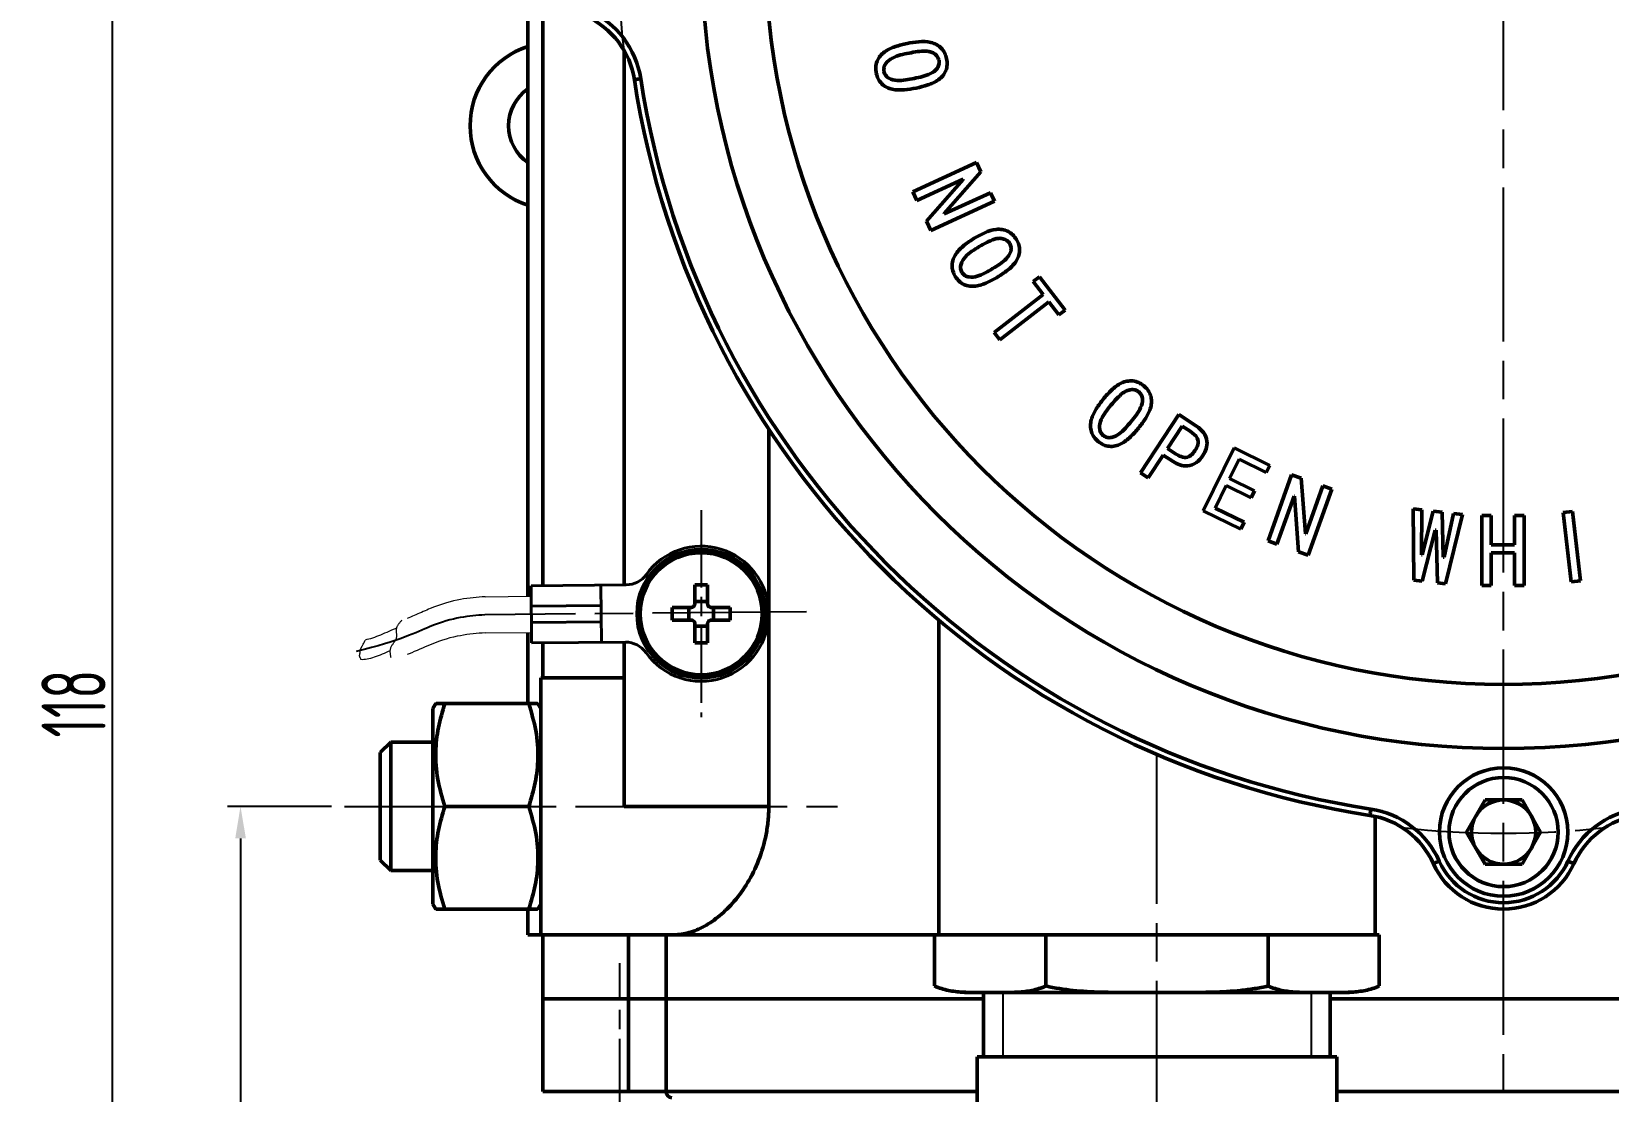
# Model space of a CAD drawing. Header units: millimetres. Extents: x 5395 to 6471, y 1829 to 2617.
# Drawn here: x 5983 to 6105.8, y 2283.1 to 2365.6 of the extents above; entities that cross this region are included whole.
import ezdxf

# ---------------------------------------------------------------- set-up
doc = ezdxf.new("R2010")
doc.units = ezdxf.units.MM
for name, pattern in [('AM_ISO08W050', [18, 12, -1.5, 3, -1.5]), ('AM_ISO08W050x2', [9, 6, -0.75, 1.5, -0.75]), ('DIVIDE2', [15.875, 6.35, -3.175, 0, -3.175, 0, -3.175])]:
    doc.linetypes.add(name, pattern=pattern)
for name, color, linetype, lineweight in [('AM_5', 3, 'Continuous', 25), ('AM_7', 4, 'AM_ISO08W050', 25), ('AM_BOR', 7, 'Continuous', 50), ('双点划线', 6, 'DIVIDE2', 13), ('粗实线', 7, 'Continuous', 40)]:
    doc.layers.add(name, color=color, linetype=linetype, lineweight=lineweight)
doc.styles.add('工程字', font='gbenor.shx', dxfattribs={"width": 0.707, "bigfont": 'hztxt.shx'})
doc.dimstyles.new('AM_GB$0', dxfattribs={"dimtxt": 3.5, "dimasz": 2.5, "dimexe": 1, "dimexo": 1, "dimgap": 0.5, "dimtad": 1, "dimdsep": 46, "dimtxsty": '工程字', "dimcen": 0, "dimclrd": 256, "dimclre": 256, "dimclrt": 2, "dimadec": 0, "dimazin": 2, "dimtp": 0.1, "dimtm": 0.1, "dimtfac": 0.71, "dimtmove": 0, "dimatfit": 3, "dimfxl": 0, "dimlwd": -1, "dimlwe": -1, "dimarcsym": 0})

# ---------------------------------------------------------------- blocks, each defined once
blk = doc.blocks.new('*D5')
at = {"layer": 'AM_5', "transparency": 16777216}
for p, q in [((6102.91, 2553.3), (6245.88, 2553.3)), ((6244.88, 2256.8), (6244.88, 2550.8)), ((6170.12, 2254.3), (6245.88, 2254.3))]:
    blk.add_line(p, q, dxfattribs=at)
for points in [[(6244.46, 2550.8), (6245.3, 2550.8), (6244.88, 2553.3)], [(6244.46, 2256.8), (6245.3, 2256.8), (6244.88, 2254.3)]]:
    blk.add_solid(points, dxfattribs=at)
at = {"layer": 'Defpoints', "color": 0}
for p in [(6101.91, 2553.3), (6244.88, 2553.3), (6169.12, 2254.3)]:
    blk.add_point(p, dxfattribs=at)
at = {"layer": 'AM_5', "color": 2, "transparency": 16777216, "insert": (6241.88, 2403.8), "char_height": 5, "attachment_point": 5, "rotation": 90, "style": '工程字'}
blk.add_mtext('299', dxfattribs=at)
blk = doc.blocks.new('*D7')
at = {"layer": 'AM_5', "transparency": 16777216}
for p, q in [((6018.83, 2372.3), (5988.23, 2372.3)), ((5989.23, 2369.8), (5989.23, 2256.8)), ((6025.12, 2254.3), (5988.23, 2254.3))]:
    blk.add_line(p, q, dxfattribs=at)
for points in [[(5988.82, 2369.8), (5989.65, 2369.8), (5989.23, 2372.3)], [(5988.82, 2256.8), (5989.65, 2256.8), (5989.23, 2254.3)]]:
    blk.add_solid(points, dxfattribs=at)
at = {"layer": 'Defpoints', "color": 0}
for p in [(6019.83, 2372.3), (5989.23, 2254.3), (6026.12, 2254.3)]:
    blk.add_point(p, dxfattribs=at)
at = {"layer": 'AM_5', "color": 2, "transparency": 16777216, "insert": (5986.23, 2313.3), "char_height": 5, "attachment_point": 5, "rotation": 90, "style": '工程字'}
blk.add_mtext('118', dxfattribs=at)
blk = doc.blocks.new('*D8')
at = {"layer": 'AM_5', "transparency": 16777216}
for p, q in [((6006.32, 2305.3), (5998.23, 2305.3)), ((5999.23, 2302.8), (5999.23, 2256.8)), ((6025.12, 2254.3), (5998.23, 2254.3))]:
    blk.add_line(p, q, dxfattribs=at)
for points in [[(5998.82, 2302.8), (5999.65, 2302.8), (5999.23, 2305.3)], [(5998.82, 2256.8), (5999.65, 2256.8), (5999.23, 2254.3)]]:
    blk.add_solid(points, dxfattribs=at)
at = {"layer": 'Defpoints', "color": 0}
for p in [(6007.32, 2305.3), (5999.23, 2254.3), (6026.12, 2254.3)]:
    blk.add_point(p, dxfattribs=at)
at = {"layer": 'AM_5', "color": 2, "transparency": 16777216, "insert": (5996.23, 2279.8), "char_height": 5, "attachment_point": 5, "rotation": 90, "style": '工程字'}
blk.add_mtext('51', dxfattribs=at)

msp = doc.modelspace()

# ---------------------------------------------------------------- linework, layer by layer
at = {"layer": 'AM_5'}
for p, q in [((6058.61625, 2290.79782), (6058.61625, 2285.79782)), ((6082.61625, 2290.79782), (6082.61625, 2285.79782))]:
    msp.add_line(p, q, dxfattribs=at)
at = {"layer": 'AM_7'}
for p, q in [((6097.61625, 2251.50382), (6097.61625, 2555.94539)), ((6043.32318, 2320.4502), (6018.27095, 2320.21765)), ((6070.61625, 2243.70973), (6070.61625, 2309.24492)), ((6007.32225, 2305.29782), (6045.72923, 2305.29782))]:
    msp.add_line(p, q, dxfattribs=at)
at = {"layer": 'AM_7', "linetype": 'AM_ISO08W050x2'}
for p, q in [((6035.11625, 2328.35232), (6035.11625, 2312.24333)), ((6028.78722, 2272.20382), (6028.78722, 2293.09182))]:
    msp.add_line(p, q, dxfattribs=at)
at = {"layer": 'AM_7'}
for start, end in [(173.1459796, 186.648695), (263.4148762, 276.5851238)]:
    msp.add_arc((6097.61625, 2372.19983), 69.00007, start, end, dxfattribs=at)
msp.add_open_spline([(6018.27095, 2320.21765), (6017.03216, 2320.12415), (6015.05861, 2319.97521), (6011.67471, 2318.19562), (6008.23018, 2317.35848)], degree=3, knots=[0, 0, 0, 0, 6.72404848, 10.712235098, 10.712235098, 10.712235098, 10.712235098], dxfattribs=at)
at = {"layer": 'AM_BOR'}
for p, q in [((6021.61625, 2384.86925), (6021.61625, 2321.65501)), ((6022.78722, 2370.87569), (6022.78722, 2322.49056)), ((6029.11625, 2364.14932), (6029.11625, 2322.54931)), ((6051.613, 2353.15582), (6056.56416, 2355.43224)), ((6056.89746, 2354.70771), (6054.03834, 2351.46446)), ((6056.56416, 2355.43224), (6056.89746, 2354.70771)), ((6055.50986, 2354.14038), (6051.91912, 2352.4892)), ((6052.66492, 2350.86758), (6055.52286, 2354.11201)), ((6055.52286, 2354.11201), (6055.50986, 2354.14038)), ((6051.91912, 2352.4892), (6051.613, 2353.15582)), ((6057.94939, 2352.42065), (6052.99823, 2350.14423)), ((6054.05252, 2351.43491), (6057.64327, 2353.08609)), ((6057.64327, 2353.08609), (6057.94939, 2352.42065)), ((6054.03834, 2351.46446), (6054.05252, 2351.43491)), ((6052.99823, 2350.14423), (6052.66492, 2350.86758)), ((6060.97616, 2346.16145), (6061.45366, 2346.53139)), ((6061.75269, 2345.15679), (6060.97616, 2346.16145)), ((6061.45366, 2346.53139), (6063.45351, 2343.94412)), ((6057.93502, 2342.20667), (6061.75269, 2345.15679)), ((6062.19947, 2344.57882), (6058.38179, 2341.62869)), ((6062.97601, 2343.57417), (6062.19947, 2344.57882)), ((6063.45351, 2343.94412), (6062.97601, 2343.57417)), ((6058.38179, 2341.62869), (6057.93502, 2342.20667)), ((6069.33292, 2331.27368), (6072.30787, 2335.82061)), ((6072.30787, 2335.82061), (6073.69074, 2334.91643)), ((6040.3799, 2334.66473), (6040.3799, 2305.29782)), ((6072.58917, 2334.91643), (6071.44032, 2333.16124)), ((6073.20142, 2334.51575), (6072.58917, 2334.91643)), ((6071.10938, 2332.65537), (6069.94398, 2330.87418)), ((6071.88119, 2332.15068), (6071.10938, 2332.65537)), ((6071.44032, 2333.16124), (6072.05257, 2332.76056)), ((6074.22076, 2328.30756), (6076.62247, 2333.20908)), ((6076.62247, 2333.20908), (6079.4024, 2331.84748)), ((6077.0137, 2332.34272), (6076.26907, 2330.82392)), ((6079.13528, 2331.30261), (6077.0137, 2332.34272)), ((6079.4024, 2331.84748), (6079.13528, 2331.30261)), ((6069.94398, 2330.87418), (6069.33292, 2331.27368)), ((6076.00313, 2330.27904), (6075.14623, 2328.53095)), ((6077.95216, 2329.32403), (6076.00313, 2330.27904)), ((6076.26907, 2330.82392), (6078.21809, 2329.86891)), ((6079.26651, 2325.97234), (6081.10088, 2331.12561)), ((6081.10088, 2331.12561), (6081.85496, 2330.85731)), ((6081.85496, 2330.85731), (6082.18118, 2326.53022)), ((6082.21191, 2326.51958), (6083.54278, 2330.25688)), ((6083.54278, 2330.25688), (6084.2354, 2330.00986)), ((6078.21809, 2329.86891), (6077.95216, 2329.32403)), ((6081.29118, 2329.46262), (6079.96031, 2325.72531)), ((6081.32072, 2329.45198), (6081.29118, 2329.46262)), ((6081.64812, 2325.12489), (6081.32072, 2329.45198)), ((6084.2354, 2330.00986), (6082.40102, 2324.85658)), ((6077.14371, 2326.87623), (6074.22076, 2328.30756)), ((6075.14623, 2328.53095), (6077.41083, 2327.4211)), ((6090.56064, 2328.45861), (6091.25563, 2328.37942)), ((6090.63274, 2322.90938), (6090.56064, 2328.45861)), ((6091.25563, 2328.37942), (6091.21189, 2324.89268)), ((6091.27454, 2324.88559), (6092.1409, 2328.27895)), ((6092.1409, 2328.27895), (6092.83707, 2328.19858)), ((6092.83707, 2328.19858), (6092.91862, 2324.69884)), ((6092.98244, 2324.69175), (6093.72234, 2328.09811)), ((6094.41732, 2328.01892), (6093.09946, 2322.62808)), ((6093.72234, 2328.09811), (6094.41732, 2328.01892)), ((6095.92577, 2322.49908), (6095.92577, 2327.95611)), ((6095.92577, 2327.95611), (6096.65976, 2327.95611)), ((6096.65976, 2327.95611), (6096.65976, 2325.65841)), ((6098.47877, 2325.65841), (6098.47877, 2327.95611)), ((6098.47877, 2327.95611), (6099.21276, 2327.95611)), ((6099.21276, 2327.95611), (6099.21276, 2322.49908)), ((6102.25948, 2328.18008), (6102.98755, 2328.264)), ((6102.87527, 2322.77388), (6102.25948, 2328.18008)), ((6102.98755, 2328.264), (6103.60335, 2322.85779)), ((6077.41083, 2327.4211), (6077.14371, 2326.87623)), ((6082.18118, 2326.53022), (6082.21191, 2326.51958)), ((6092.29574, 2326.81925), (6091.26508, 2322.83728)), ((6092.35838, 2326.81216), (6092.29574, 2326.81925)), ((6092.46712, 2322.70018), (6092.35838, 2326.81216)), ((6079.96031, 2325.72531), (6079.26651, 2325.97234)), ((6096.65976, 2325.65841), (6098.47877, 2325.65841)), ((6082.40102, 2324.85658), (6081.64812, 2325.12489)), ((6091.21189, 2324.89268), (6091.27454, 2324.88559)), ((6092.91862, 2324.69884), (6092.98244, 2324.69175)), ((6096.65976, 2325.05208), (6096.65976, 2322.49908)), ((6098.47877, 2325.05208), (6096.65976, 2325.05208)), ((6098.47877, 2322.49908), (6098.47877, 2325.05208)), ((6091.26508, 2322.83728), (6090.63274, 2322.90938)), ((6103.60335, 2322.85779), (6102.87527, 2322.77388)), ((6034.62625, 2321.08782), (6034.62625, 2322.55169)), ((6035.60625, 2322.55169), (6035.60625, 2321.08782)), ((6093.09946, 2322.62808), (6092.46712, 2322.70018)), ((6096.65976, 2322.49908), (6095.92577, 2322.49908)), ((6099.21276, 2322.49908), (6098.47877, 2322.49908)), ((6032.86238, 2320.78782), (6034.32625, 2320.78782)), ((6034.16158, 2319.80782), (6034.16158, 2320.78782)), ((6034.62625, 2321.25249), (6035.60625, 2321.25249)), ((6035.90625, 2320.78782), (6037.37012, 2320.78782)), ((6036.07091, 2320.78782), (6036.07091, 2319.80782)), ((6034.32625, 2319.80782), (6032.86238, 2319.80782)), ((6034.62625, 2318.04396), (6034.62625, 2319.50782)), ((6035.60625, 2319.34316), (6034.62625, 2319.34316)), ((6035.60625, 2319.50782), (6035.60625, 2318.04396)), ((6037.37012, 2319.80782), (6035.90625, 2319.80782)), ((6053.61625, 2319.79782), (6053.61625, 2295.29782)), ((6021.61625, 2318.84239), (6021.61625, 2313.29782)), ((6022.78722, 2318.02858), (6022.78722, 2315.29782)), ((6029.11625, 2318.08733), (6029.11625, 2305.29782)), ((6029.11625, 2315.29782), (6022.61624, 2315.29782)), ((6022.61624, 2315.29782), (6022.61624, 2295.29782)), ((6014.43275, 2313.29782), (6014.21624, 2312.92282)), ((6021.68521, 2313.29782), (6015.14728, 2313.29782)), ((6022.61624, 2312.92282), (6022.39974, 2313.29782)), ((6014.21624, 2312.92282), (6014.21624, 2297.67282)), ((6010.92825, 2310.29782), (6010.11625, 2309.48582)), ((6010.11625, 2305.29782), (6010.11625, 2309.48582)), ((6014.21624, 2310.29782), (6010.92825, 2310.29782)), ((6010.92825, 2305.29782), (6010.92825, 2310.29782)), ((6094.7295, 2303.29782), (6096.17287, 2305.79782)), ((6096.17287, 2305.79782), (6099.05962, 2305.79782)), ((6099.05962, 2305.79782), (6100.503, 2303.29782)), ((6010.11625, 2301.10982), (6010.11625, 2305.29782)), ((6010.92825, 2300.29782), (6010.92825, 2305.29782)), ((6021.68521, 2305.29782), (6015.14728, 2305.29782)), ((6029.11625, 2305.29782), (6040.3799, 2305.29782)), ((6087.61625, 2295.29782), (6087.61625, 2304.51676)), ((6096.17287, 2300.79782), (6094.7295, 2303.29782)), ((6100.503, 2303.29782), (6099.05962, 2300.79782)), ((6010.11625, 2301.10982), (6010.92825, 2300.29782)), ((6099.05962, 2300.79782), (6096.17287, 2300.79782)), ((6010.92825, 2300.29782), (6014.21624, 2300.29782)), ((6014.21624, 2297.67282), (6014.43275, 2297.29782)), ((6021.68521, 2297.29782), (6015.14728, 2297.29782)), ((6021.61625, 2297.29782), (6021.61625, 2295.29782)), ((6022.39974, 2297.29782), (6022.61624, 2297.67282)), ((6022.61624, 2295.29782), (6021.61625, 2295.29782)), ((6022.61624, 2295.29782), (6029.11625, 2295.29782)), ((6022.78722, 2295.29782), (6022.78722, 2290.29782)), ((6032.99427, 2295.29782), (6029.11625, 2295.29782)), ((6029.44159, 2295.29782), (6029.44159, 2290.29782)), ((6032.39512, 2295.29782), (6032.39512, 2290.29782)), ((6053.61625, 2295.29782), (6032.99427, 2295.29782)), ((6053.29574, 2291.31046), (6053.29574, 2295.29782)), ((6061.95599, 2295.29782), (6053.29574, 2295.29782)), ((6053.61625, 2295.29782), (6087.61625, 2295.29782)), ((6061.95599, 2291.31046), (6061.95599, 2295.29782)), ((6079.2765, 2295.29782), (6061.95599, 2295.29782)), ((6087.93676, 2295.29782), (6079.2765, 2295.29782)), ((6079.2765, 2291.31046), (6079.2765, 2295.29782)), ((6087.93676, 2291.31046), (6087.93676, 2295.29782)), ((6022.78722, 2290.29782), (6022.78722, 2283.09782)), ((6029.44159, 2290.29782), (6022.78722, 2290.29782)), ((6029.44159, 2283.09782), (6029.44159, 2290.29782)), ((6029.44159, 2290.29782), (6032.39512, 2290.29782)), ((6032.39512, 2290.29782), (6032.39512, 2283.09782)), ((6032.39512, 2290.29782), (6057.11625, 2290.29782)), ((6055.61625, 2290.79782), (6057.62587, 2290.79782)), ((6057.11625, 2290.79782), (6057.11625, 2285.79782)), ((6057.62587, 2290.79782), (6070.61625, 2290.79782)), ((6070.61625, 2290.79782), (6083.60663, 2290.79782)), ((6083.60663, 2290.79782), (6085.61625, 2290.79782)), ((6084.11625, 2285.79782), (6084.11625, 2290.79782)), ((6084.11625, 2290.29782), (6111.11625, 2290.29782)), ((6056.61625, 2285.79782), (6056.61625, 2281.79782)), ((6084.61625, 2285.79782), (6056.61625, 2285.79782)), ((6084.61625, 2281.79782), (6084.61625, 2285.79782)), ((6022.78722, 2283.09782), (6029.44159, 2283.09782)), ((6029.44159, 2283.09782), (6032.39512, 2283.09782)), ((6032.39512, 2283.09782), (6056.61625, 2283.09782)), ((6084.61625, 2283.09782), (6110.61625, 2283.09782))]:
    msp.add_line(p, q, dxfattribs=at)
at = {"layer": 'AM_BOR', "flags": 128}
for points in [[(6030.4063, 2361.96233), (6030.30989, 2361.94751), (6030.21718, 2361.93325), (6030.13173, 2361.92011), (6030.05685, 2361.90859), (6029.99539, 2361.89914), (6029.94972, 2361.89212), (6029.9216, 2361.88779), (6029.91211, 2361.88633)], [(6087.28076, 2305.08787), (6087.26593, 2304.99146), (6087.25167, 2304.89875), (6087.23853, 2304.81331), (6087.22702, 2304.73843), (6087.21757, 2304.67697), (6087.21054, 2304.6313), (6087.20622, 2304.60318), (6087.20476, 2304.59368)], [(6092.60049, 2301.04123), (6092.51154, 2301.00121), (6092.426, 2300.96272), (6092.34717, 2300.92726), (6092.27807, 2300.89617), (6092.22136, 2300.87066), (6092.17923, 2300.8517), (6092.15328, 2300.84003), (6092.14452, 2300.83608)], [(6102.632, 2301.04123), (6102.72096, 2301.00121), (6102.8065, 2300.96272), (6102.88533, 2300.92726), (6102.95443, 2300.89617), (6103.01113, 2300.87066), (6103.05327, 2300.8517), (6103.07922, 2300.84003), (6103.08798, 2300.83608)]]:
    msp.add_lwpolyline(points, dxfattribs=at)
at = {"layer": 'AM_BOR'}
for centre, radius in [((6097.61625, 2372.29782), 62.5), ((6097.61625, 2372.29782), 57.5), ((6035.11625, 2320.29782), 5), ((6035.11625, 2320.29782), 4.75), ((6097.61625, 2303.29782), 5), ((6097.61625, 2303.29782), 4.25)]:
    msp.add_circle(centre, radius, dxfattribs=at)
for centre, radius, start, end in [((6023.48762, 2360.89838), 7, 8.7424142, 65.7769557), ((6023.48762, 2360.89838), 6.5, 8.7424142, 65.7769557), ((6023.61625, 2358.29782), 6.5, 107.9202131, 252.0797869), ((6023.61625, 2358.29782), 3.5, 124.8499046, 235.1500954), ((6097.61625, 2372.29782), 68.5, 188.7424142, 261.2575858), ((6097.61625, 2372.29782), 68, 188.7424142, 261.2575858), ((6035.11625, 2307.02371), 15.53571, 88.1925756, 91.8074244), ((6048.39031, 2320.29782), 15.53566, 178.1925737, 181.8074263), ((6021.83553, 2320.29782), 15.54232, 358.1933478, 1.8066522), ((6035.11625, 2333.57526), 15.53903, 268.1929626, 271.8070374), ((6097.61625, 2303.29782), 2.5, 90, 150), ((6097.61625, 2303.29782), 2.5, 30, 90), ((6086.21681, 2298.1692), 6.5, 24.2230443, 81.2575858), ((6086.21681, 2298.1692), 7, 24.2230443, 81.2575858), ((6097.61625, 2303.29782), 2.5, 150, 210), ((6097.61625, 2303.29782), 2.5, 330, 30), ((6109.01569, 2298.1692), 7, 98.7424142, 155.7769557), ((6109.01569, 2298.1692), 6.5, 98.7424142, 155.7769557), ((6097.61625, 2303.29782), 2.5, 210, 270), ((6097.61625, 2303.29782), 2.5, 270, 330), ((6097.61625, 2303.29782), 6, 204.2230443, 335.7769557), ((6097.61625, 2303.29782), 5.5, 204.2230443, 335.7769557), ((6032.8662, 2283.06862), 0.47198, 176.4525909, 265.9480094)]:
    msp.add_arc(centre, radius, start, end, dxfattribs=at)
for points, knots in [([(6048.75267, 2362.39046), (6048.73087, 2362.5467), (6048.68731, 2362.85894), (6048.79541, 2363.32759), (6049.03976, 2363.73647), (6049.5051, 2364.16661), (6050.23331, 2364.49413), (6050.84316, 2364.63839), (6051.14847, 2364.71062)], [0, 0, 0, 0, 0.125013719, 0.249842154, 0.374765934, 0.499780773, 0.749574462, 1, 1, 1, 1]), ([(6051.14847, 2364.71062), (6051.45546, 2364.76449), (6052.06862, 2364.8721), (6052.86226, 2364.85735), (6053.45391, 2364.64109), (6053.83239, 2364.35707), (6054.11064, 2363.96926), (6054.19242, 2363.66693), (6054.23334, 2363.51568)], [0, 0, 0, 0, 0.250446947, 0.500230696, 0.625205699, 0.750106489, 0.874977154, 1, 1, 1, 1]), ([(6051.3033, 2363.9589), (6050.85902, 2363.86942), (6050.19484, 2363.73564), (6049.53808, 2363.26425), (6049.32355, 2362.85311), (6049.33932, 2362.62651), (6049.34719, 2362.51339)], [0, 0, 0, 0, 0.501791829, 0.750150347, 0.875264435, 1, 1, 1, 1]), ([(6053.63882, 2363.39393), (6053.6028, 2363.50059), (6053.53068, 2363.71415), (6053.26575, 2363.93397), (6052.96299, 2364.08042), (6052.29126, 2364.14705), (6051.74235, 2364.04252), (6051.3033, 2363.9589)], [0, 0, 0, 0, 0.1245275675, 0.2493315514, 0.3743266377, 0.4995461648, 1, 1, 1, 1]), ([(6051.70753, 2361.98624), (6052.14363, 2362.07397), (6052.79548, 2362.20512), (6053.45347, 2362.6541), (6053.66398, 2363.05988), (6053.6472, 2363.28265), (6053.63882, 2363.39393)], [0, 0, 0, 0, 0.501915706, 0.750218011, 0.875223845, 1, 1, 1, 1]), ([(6054.23334, 2363.51568), (6054.25547, 2363.36131), (6054.2997, 2363.05281), (6054.19535, 2362.58916), (6053.95509, 2362.18361), (6053.489, 2361.76456), (6052.76768, 2361.44641), (6052.16439, 2361.30521), (6051.86236, 2361.23452)], [0, 0, 0, 0, 0.125023434, 0.249864264, 0.374741355, 0.499723576, 0.749549953, 1, 1, 1, 1]), ([(6051.86236, 2361.23452), (6051.55488, 2361.18002), (6050.94063, 2361.07112), (6050.14699, 2361.07886), (6049.54902, 2361.27824), (6049.16015, 2361.55022), (6048.87699, 2361.9366), (6048.79414, 2362.23909), (6048.75267, 2362.39046)], [0, 0, 0, 0, 0.250445784, 0.500310364, 0.625290584, 0.75020529, 0.874991922, 1, 1, 1, 1]), ([(6049.34719, 2362.51339), (6049.38419, 2362.40686), (6049.45831, 2362.19351), (6049.82231, 2361.90884), (6050.61003, 2361.7595), (6051.26767, 2361.89536), (6051.70753, 2361.98624)], [0, 0, 0, 0, 0.124678889, 0.2496949, 0.498161211, 1, 1, 1, 1]), ([(6056.38074, 2349.53641), (6056.65023, 2349.68905), (6057.18846, 2349.99392), (6057.93673, 2350.24408), (6058.56241, 2350.23795), (6059.01218, 2350.10036), (6059.40121, 2349.82871), (6059.57884, 2349.57324), (6059.66772, 2349.4454)], [0, 0, 0, 0, 0.25044296, 0.500198441, 0.625166775, 0.750098207, 0.874950342, 1, 1, 1, 1]), ([(6054.9104, 2346.56501), (6054.83796, 2346.70404), (6054.69319, 2346.98194), (6054.63847, 2347.45679), (6054.73112, 2347.92114), (6055.02478, 2348.47814), (6055.595, 2349.02972), (6056.1186, 2349.36737), (6056.38074, 2349.53641)], [0, 0, 0, 0, 0.12500188, 0.249838291, 0.374766737, 0.499766374, 0.74955716, 1, 1, 1, 1]), ([(6056.77551, 2348.88398), (6056.3891, 2348.6519), (6055.81146, 2348.30496), (6055.35507, 2347.64376), (6055.29052, 2347.18711), (6055.38149, 2346.98029), (6055.42691, 2346.87704)], [0, 0, 0, 0, 0.501791956, 0.750125809, 0.875253727, 1, 1, 1, 1]), ([(6059.15121, 2349.13337), (6059.08161, 2349.22083), (6058.94225, 2349.39594), (6058.62154, 2349.51441), (6058.28916, 2349.54982), (6057.63796, 2349.38953), (6057.15878, 2349.10864), (6056.77551, 2348.88398)], [0, 0, 0, 0, 0.1244987135, 0.2492706278, 0.3742760603, 0.4995117164, 1, 1, 1, 1]), ([(6057.81207, 2347.17134), (6058.19142, 2347.39867), (6058.75845, 2347.73848), (6059.22653, 2348.37835), (6059.28654, 2348.82905), (6059.19629, 2349.03201), (6059.15121, 2349.13337)], [0, 0, 0, 0, 0.501896372, 0.750208494, 0.875243641, 1, 1, 1, 1]), ([(6059.66772, 2349.4454), (6059.73948, 2349.30809), (6059.8829, 2349.03368), (6059.9412, 2348.56494), (6059.85046, 2348.10535), (6059.55663, 2347.556), (6058.98475, 2347.01931), (6058.46713, 2346.68584), (6058.20802, 2346.51891)], [0, 0, 0, 0, 0.1250101315, 0.2498234024, 0.3747132367, 0.4996919873, 0.7495549122, 1, 1, 1, 1]), ([(6058.20802, 2346.51891), (6057.93814, 2346.3657), (6057.39899, 2346.05963), (6056.65342, 2345.80182), (6056.02702, 2345.78992), (6055.5723, 2345.91454), (6055.17719, 2346.1806), (6054.99936, 2346.43683), (6054.9104, 2346.56501)], [0, 0, 0, 0, 0.250427279, 0.500284649, 0.625262876, 0.750152263, 0.875010963, 1, 1, 1, 1]), ([(6055.42691, 2346.87704), (6055.49703, 2346.78964), (6055.6375, 2346.61455), (6056.07286, 2346.46771), (6056.86088, 2346.59166), (6057.43088, 2346.93903), (6057.81207, 2347.17134)], [0, 0, 0, 0, 0.124645487, 0.249693469, 0.498221919, 1, 1, 1, 1]), ([(6066.43972, 2337.02177), (6066.64397, 2337.25784), (6067.05194, 2337.72933), (6067.67679, 2338.22162), (6068.27336, 2338.42679), (6068.74693, 2338.44786), (6069.20835, 2338.32194), (6069.46326, 2338.13914), (6069.59078, 2338.0477)], [0, 0, 0, 0, 0.2504426091, 0.5002197149, 0.6251878834, 0.7501065283, 0.8749903002, 1, 1, 1, 1]), ([(6069.20546, 2337.5761), (6069.11, 2337.63579), (6068.91884, 2337.75532), (6068.5741, 2337.7602), (6068.24743, 2337.6788), (6067.68229, 2337.30909), (6067.3229, 2336.87957), (6067.03542, 2336.536)], [0, 0, 0, 0, 0.124483644, 0.24926142, 0.37426541, 0.499468176, 1, 1, 1, 1]), ([(6068.59913, 2335.26068), (6068.8822, 2335.60478), (6069.30534, 2336.11914), (6069.53264, 2336.88492), (6069.43699, 2337.33302), (6069.28258, 2337.49514), (6069.20546, 2337.5761)], [0, 0, 0, 0, 0.501823895, 0.75011976, 0.875208412, 1, 1, 1, 1]), ([(6069.59078, 2338.0477), (6069.70579, 2337.94193), (6069.93567, 2337.73054), (6070.14777, 2337.30404), (6070.21702, 2336.83715), (6070.12352, 2336.21628), (6069.76391, 2335.5124), (6069.38467, 2335.02093), (6069.19482, 2334.7749)], [0, 0, 0, 0, 0.1250229958, 0.2498763005, 0.374737571, 0.4996761753, 0.7495316546, 1, 1, 1, 1]), ([(6066.04731, 2333.70406), (6065.93135, 2333.81146), (6065.69958, 2334.02611), (6065.4884, 2334.45911), (6065.41898, 2334.93098), (6065.50889, 2335.55924), (6065.86496, 2336.27519), (6066.24797, 2336.77271), (6066.43972, 2337.02177)], [0, 0, 0, 0, 0.125018393, 0.249868435, 0.374764534, 0.499736262, 0.749553968, 1, 1, 1, 1]), ([(6067.03542, 2336.536), (6066.74693, 2336.18547), (6066.31567, 2335.66145), (6066.10545, 2334.87941), (6066.19962, 2334.42471), (6066.35503, 2334.25859), (6066.43262, 2334.17566)], [0, 0, 0, 0, 0.501771181, 0.75013049, 0.875246457, 1, 1, 1, 1]), ([(6066.43262, 2334.17566), (6066.52879, 2334.11615), (6066.72138, 2333.99697), (6067.18455, 2334.00591), (6067.89123, 2334.38863), (6068.31541, 2334.91117), (6068.59913, 2335.26068)], [0, 0, 0, 0, 0.124734032, 0.249801732, 0.49821613, 1, 1, 1, 1]), ([(6069.19482, 2334.7749), (6068.9904, 2334.53808), (6068.58202, 2334.06499), (6067.96082, 2333.56899), (6067.37019, 2333.34488), (6066.89618, 2333.31194), (6066.43114, 2333.42991), (6066.17533, 2333.61262), (6066.04731, 2333.70406)], [0, 0, 0, 0, 0.250438742, 0.500299774, 0.625308807, 0.75018502, 0.87498047, 1, 1, 1, 1]), ([(6073.58437, 2333.01113), (6073.67424, 2333.15628), (6073.8522, 2333.44368), (6073.79408, 2334.09569), (6073.42692, 2334.35592), (6073.20142, 2334.51575)], [0, 0, 0, 0, 0.282466974, 0.559297194, 1, 1, 1, 1]), ([(6073.69074, 2334.91643), (6073.89139, 2334.76398), (6074.29148, 2334.46001), (6074.5531, 2333.77856), (6074.48747, 2333.12525), (6074.29288, 2332.78303), (6074.19543, 2332.61164)], [0, 0, 0, 0, 0.280431571, 0.559157605, 0.779215116, 1, 1, 1, 1]), ([(6074.19543, 2332.61164), (6074.04077, 2332.4127), (6073.73224, 2332.01587), (6073.0426, 2331.76992), (6072.39284, 2331.85637), (6072.05193, 2332.05247), (6071.88119, 2332.15068)], [0, 0, 0, 0, 0.280224238, 0.558989761, 0.779120615, 1, 1, 1, 1]), ([(6072.05257, 2332.76056), (6072.19665, 2332.67471), (6072.48308, 2332.50405), (6072.98058, 2332.43293), (6073.35518, 2332.68907), (6073.50777, 2332.9035), (6073.58437, 2333.01113)], [0, 0, 0, 0, 0.281329628, 0.559282352, 0.778773069, 1, 1, 1, 1]), ([(6034.32625, 2320.78782), (6034.35977, 2320.79109), (6034.42684, 2320.79763), (6034.51651, 2320.84889), (6034.58423, 2320.92431), (6034.62086, 2321.00868), (6034.62468, 2321.06484), (6034.62625, 2321.08782)], [0, 0, 0, 0, 0.213875826, 0.427808615, 0.640589822, 0.852884055, 1, 1, 1, 1]), ([(6035.60625, 2321.08782), (6035.60952, 2321.05429), (6035.61606, 2320.98723), (6035.66732, 2320.89755), (6035.74273, 2320.82984), (6035.82711, 2320.79321), (6035.88326, 2320.78939), (6035.90625, 2320.78782)], [0, 0, 0, 0, 0.213879867, 0.427812143, 0.640592838, 0.852883502, 1, 1, 1, 1]), ([(6034.62625, 2319.50782), (6034.62298, 2319.54135), (6034.61644, 2319.60841), (6034.56517, 2319.69809), (6034.48976, 2319.76581), (6034.40539, 2319.80244), (6034.34924, 2319.80626), (6034.32625, 2319.80782)], [0, 0, 0, 0, 0.213876293, 0.427811456, 0.640593867, 0.852876302, 1, 1, 1, 1]), ([(6035.90625, 2319.80782), (6035.87272, 2319.80455), (6035.80566, 2319.79801), (6035.71598, 2319.74675), (6035.64826, 2319.67134), (6035.61163, 2319.58697), (6035.60781, 2319.53081), (6035.60625, 2319.50782)], [0, 0, 0, 0, 0.213882072, 0.427806382, 0.640594296, 0.852880288, 1, 1, 1, 1]), ([(6015.14728, 2305.29782), (6014.9409, 2305.99216), (6014.52367, 2307.39591), (6014.37104, 2309.47574), (6014.59508, 2311.46392), (6014.96209, 2312.6828), (6015.14728, 2313.29782)], [0, 0, 0, 0, 0.264604525, 0.534946742, 0.765342728, 1, 1, 1, 1]), ([(6015.14728, 2313.29782), (6014.85224, 2313.29782), (6014.4466, 2313.29782), (6014.47381, 2313.29782), (6014.48123, 2313.29782)], [0, 0, 0, 0, 0.727360118, 1, 1, 1, 1]), ([(6021.68521, 2313.29782), (6021.89159, 2312.60348), (6022.30882, 2311.19974), (6022.46145, 2309.11991), (6022.23742, 2307.13173), (6021.8704, 2305.91285), (6021.68521, 2305.29782)], [0, 0, 0, 0, 0.264604247, 0.534946464, 0.765342451, 1, 1, 1, 1]), ([(6022.34852, 2313.29782), (6022.35698, 2313.29782), (6022.38799, 2313.29782), (6021.98115, 2313.29782), (6021.68521, 2313.29782)], [0, 0, 0, 0, 0.272610417, 1, 1, 1, 1]), ([(6015.14728, 2297.29782), (6014.9409, 2297.99217), (6014.52367, 2299.39591), (6014.37104, 2301.47574), (6014.59508, 2303.46392), (6014.96209, 2304.6828), (6015.14728, 2305.29782)], [0, 0, 0, 0, 0.264604269, 0.534946595, 0.765342515, 1, 1, 1, 1]), ([(6021.68521, 2305.29782), (6021.89159, 2304.60348), (6022.30882, 2303.19974), (6022.46145, 2301.11991), (6022.23742, 2299.13173), (6021.8704, 2297.91285), (6021.68521, 2297.29782)], [0, 0, 0, 0, 0.264604463, 0.534946703, 0.765342709, 1, 1, 1, 1]), ([(6032.99427, 2295.29782), (6033.38334, 2295.29782), (6033.77577, 2295.35652), (6034.56684, 2295.58129), (6034.96548, 2295.7474), (6035.56691, 2296.07875), (6035.7689, 2296.20368), (6036.16801, 2296.47853), (6036.36517, 2296.62831), (6036.94875, 2297.11473), (6037.32744, 2297.48799), (6038.05701, 2298.34248), (6038.4105, 2298.82897), (6039.0495, 2299.89011), (6039.33833, 2300.46697), (6039.8339, 2301.73416), (6040.03203, 2302.40424), (6040.23741, 2303.46124), (6040.29078, 2303.82521), (6040.36184, 2304.55738), (6040.3799, 2304.9262), (6040.3799, 2305.29782)], [0, 0, 0, 0, 0.125, 0.125, 0.25, 0.25, 0.3125, 0.3125, 0.375, 0.375, 0.5, 0.5, 0.625, 0.625, 0.75, 0.75, 0.875, 0.875, 0.9375, 0.9375, 1, 1, 1, 1]), ([(6014.48397, 2297.29782), (6014.47552, 2297.29782), (6014.4445, 2297.29782), (6014.85135, 2297.29782), (6015.14728, 2297.29782)], [0, 0, 0, 0, 0.272610417, 1, 1, 1, 1]), ([(6021.68521, 2297.29782), (6021.98026, 2297.29782), (6022.3859, 2297.29782), (6022.35868, 2297.29782), (6022.35126, 2297.29782)], [0, 0, 0, 0, 0.727360118, 1, 1, 1, 1]), ([(6053.29574, 2291.31046), (6053.65291, 2291.14455), (6054.01187, 2291.03856), (6054.73178, 2290.89357), (6055.09275, 2290.85503), (6055.81564, 2290.80976), (6056.17755, 2290.803), (6056.90161, 2290.7971), (6057.26375, 2290.79782), (6057.62587, 2290.79782)], [0, 0, 0, 0, 0.25, 0.25, 0.5, 0.5, 0.75, 0.75, 1, 1, 1, 1]), ([(6057.62587, 2290.79782), (6057.98797, 2290.79782), (6058.35009, 2290.7971), (6059.07411, 2290.803), (6059.43602, 2290.80976), (6060.15888, 2290.85502), (6060.51985, 2290.89356), (6061.23979, 2291.03854), (6061.59877, 2291.14453), (6061.95599, 2291.31046)], [0, 0, 0, 0, 0.25, 0.25, 0.5, 0.5, 0.75, 0.75, 1, 1, 1, 1]), ([(6061.95599, 2291.31046), (6062.66362, 2291.14611), (6063.37814, 2291.03995), (6064.81508, 2290.89452), (6065.53755, 2290.85558), (6066.98629, 2290.80989), (6067.71265, 2290.80305), (6068.80149, 2290.79858), (6069.16444, 2290.79815), (6069.70887, 2290.79787), (6069.89034, 2290.79784), (6070.2533, 2290.79782), (6070.43635, 2290.79782), (6070.61625, 2290.79782)], [0, 0, 0, 0, 0.25, 0.25, 0.5, 0.5, 0.75, 0.75, 0.875, 0.875, 0.9375, 0.9375, 1, 1, 1, 1]), ([(6070.61625, 2290.79782), (6071.3403, 2290.79782), (6072.06438, 2290.7971), (6073.5122, 2290.80299), (6074.23593, 2290.80975), (6075.68191, 2290.855), (6076.40416, 2290.89353), (6077.48516, 2291.00241), (6077.84509, 2291.0473), (6078.56387, 2291.16019), (6078.92303, 2291.22837), (6079.2765, 2291.31046)], [0, 0, 0, 0, 0.25, 0.25, 0.5, 0.5, 0.75, 0.75, 0.875, 0.875, 1, 1, 1, 1]), ([(6079.2765, 2291.31046), (6079.63367, 2291.14455), (6079.99263, 2291.03856), (6080.71255, 2290.89357), (6081.07351, 2290.85503), (6081.7964, 2290.80976), (6082.15832, 2290.803), (6082.88237, 2290.7971), (6083.24451, 2290.79782), (6083.60663, 2290.79782)], [0, 0, 0, 0, 0.25, 0.25, 0.5, 0.5, 0.75, 0.75, 1, 1, 1, 1]), ([(6083.60663, 2290.79782), (6083.96873, 2290.79782), (6084.33085, 2290.7971), (6085.05488, 2290.803), (6085.41678, 2290.80976), (6086.13965, 2290.85502), (6086.50061, 2290.89356), (6087.22055, 2291.03854), (6087.57953, 2291.14453), (6087.93676, 2291.31046)], [0, 0, 0, 0, 0.25, 0.25, 0.5, 0.5, 0.75, 0.75, 1, 1, 1, 1])]:
    msp.add_open_spline(points, degree=3, knots=knots, dxfattribs=at)
at = {"layer": '双点划线', "linetype": 'DIVIDE2', "ltscale": 4}
for p, q in [((6018.28509, 2321.62409), (6021.86968, 2321.65736)), ((6018.28401, 2318.81146), (6021.89579, 2318.84499))]:
    msp.add_line(p, q, dxfattribs=at)
msp.add_lwpolyline([(6008.61582, 2316.7261), (6008.59437, 2316.7825), (6008.57523, 2316.82883), (6008.55843, 2316.86667), (6008.54396, 2316.8976), (6008.53183, 2316.92322), (6008.52206, 2316.94512), (6008.51465, 2316.96487), (6008.50961, 2316.98407), (6008.50689, 2317.004), (6008.50623, 2317.02474), (6008.50731, 2317.04608), (6008.50981, 2317.06778), (6008.51341, 2317.08963), (6008.51779, 2317.11141), (6008.52264, 2317.13289), (6008.52762, 2317.15386), (6008.53248, 2317.17417), (6008.5371, 2317.19399), (6008.54146, 2317.21358), (6008.54549, 2317.2332), (6008.54916, 2317.25308), (6008.5524, 2317.27349), (6008.55518, 2317.29468), (6008.55745, 2317.31689), (6008.55921, 2317.34031), (6008.5607, 2317.36481), (6008.5622, 2317.39018), (6008.56402, 2317.41622), (6008.56644, 2317.44273), (6008.56975, 2317.4695), (6008.57425, 2317.49632), (6008.58023, 2317.523), (6008.58789, 2317.54937), (6008.59716, 2317.57542), (6008.60786, 2317.6012), (6008.61983, 2317.62674), (6008.6329, 2317.65208), (6008.64691, 2317.67725), (6008.66169, 2317.70231), (6008.67706, 2317.72728), (6008.69315, 2317.75283), (6008.71116, 2317.78218), (6008.73257, 2317.81918), (6008.75885, 2317.86768), (6008.7915, 2317.93152), (6008.83199, 2318.01456), (6008.8818, 2318.12063), (6008.94242, 2318.2536)], dxfattribs=at)
at = {"layer": '双点划线'}
for points, knots in [([(6018.28509, 2321.62409), (6017.0463, 2321.53059), (6015.31199, 2321.3997), (6012.48855, 2320.00956), (6011.81518, 2319.80372)], [0, 0, 0, 0, 6.72404848, 9.413636621, 9.413636621, 9.413636621, 9.413636621]), ([(6018.28401, 2318.81146), (6017.04521, 2318.71796), (6015.07166, 2318.56902), (6011.68776, 2316.78943), (6010.95697, 2316.85985)], [0, 0, 0, 0, 6.72404848, 10.712235098, 10.712235098, 10.712235098, 10.712235098])]:
    msp.add_open_spline(points, degree=3, knots=knots, dxfattribs=at)
for points in [[(6011.43146, 2319.20041), (6010.58719, 2318.84547), (6009.64197, 2318.37694), (6008.94242, 2318.2536)], [(6010.89593, 2317.42133), (6010.04252, 2317.04686), (6009.17455, 2316.67226), (6008.61582, 2316.7261)]]:
    msp.add_open_spline(points, degree=3, dxfattribs=at)
at = {"layer": '双点划线', "end_tangent": (-0.38568928, 0.922628733)}
msp.add_spline([(6010.95697, 2316.85985), (6010.94946, 2317.66861), (6011.3885, 2318.44769), (6011.38229, 2319.11695), (6011.81518, 2319.80372)], degree=3, dxfattribs=at)
at = {"layer": '粗实线'}
for p, q in [((6029.27542, 2322.55079), (6021.86202, 2322.48197)), ((6021.90344, 2318.02038), (6021.86202, 2322.48197)), ((6027.35097, 2318.07095), (6027.30956, 2322.53254)), ((6027.32444, 2320.92913), (6021.87691, 2320.87856)), ((6027.33609, 2319.67436), (6021.88856, 2319.62379)), ((6029.20838, 2318.08819), (6021.90344, 2318.02038))]:
    msp.add_line(p, q, dxfattribs=at)
for centre, radius, start, end in [((6035.11625, 2320.29782), 5.26049, 1.7680265, 144.3463479), ((6029.25732, 2324.50071), 1.95, 270.5318583, 324.3463479), ((6035.11625, 2320.29782), 5.26049, 215.2310055, 1.3617739), ((6029.22648, 2316.13827), 1.95, 35.2310055, 90.5318583)]:
    msp.add_arc(centre, radius, start, end, dxfattribs=at)

# ---------------------------------------------------------------- dimensions: what is measured, and where the dimension line sits
at = {"layer": 'AM_5'}
for base, p1, p2, picture, middle in [((6244.87935, 2553.29782), (6169.11625, 2254.29782), (6101.90914, 2553.29782), '*D5', (6241.87935, 2403.79782)), ((5999.23417, 2254.29782), (6007.32225, 2305.29782), (6026.11624, 2254.29782), '*D8', (5996.23417, 2279.79782))]:
    dim = msp.add_linear_dim(base=base, p1=p1, p2=p2, angle=90, dimstyle='AM_GB$0', override={"dimtxt": 5}, dxfattribs=at)
    dim.commit()
    dim.dimension.update_dxf_attribs({"geometry": picture, "text_midpoint": middle})
dim = msp.add_linear_dim(base=(5989.23417, 2254.29782), p1=(6019.82812, 2372.29783), p2=(6026.11624, 2254.29782), angle=90, dimstyle='AM_GB$0', override={"dimtxt": 5}, dxfattribs=at)
dim.commit()
dim.dimension.update_dxf_attribs({"geometry": '*D7', "text_midpoint": (5989.23417, 2313.29782), "dimtype": 160})

doc.saveas('drawing.dxf')
